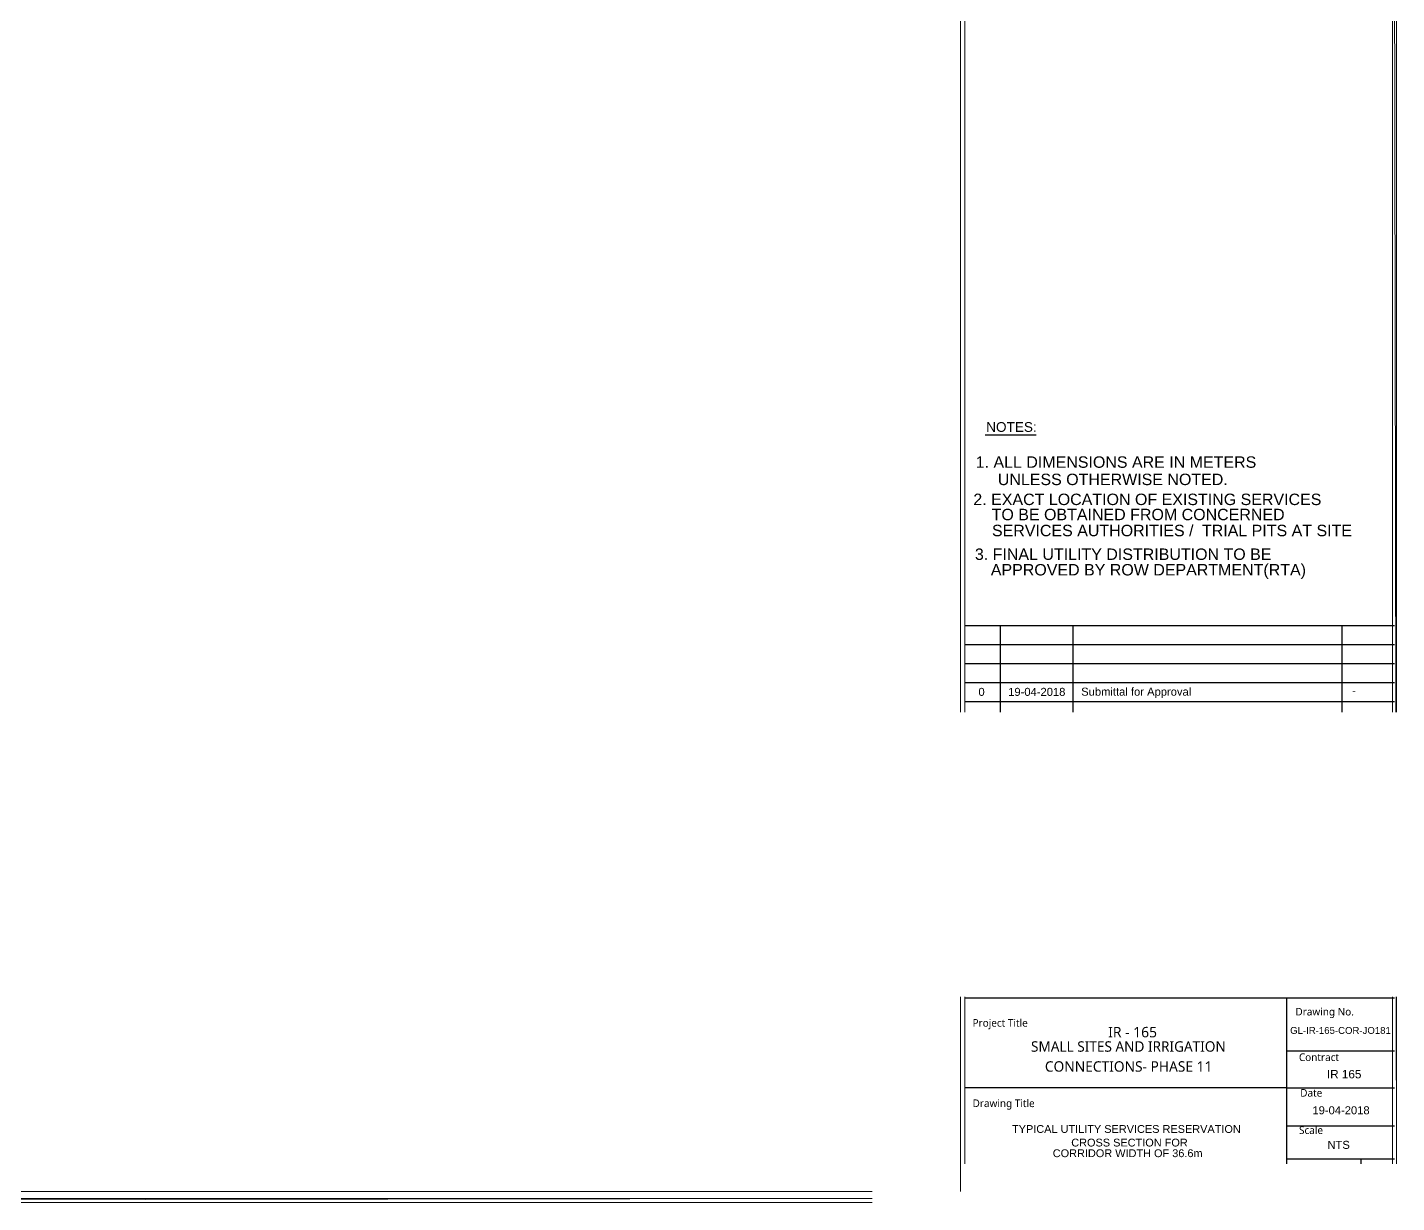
# Model space of a CAD drawing. Header units: inches. Extents: x 11 to 850, y 10 to 598.
# Drawn here: x 515.2 to 849.8, y 10.2 to 297.3 of the extents above; entities that cross this region are included whole.
import ezdxf

# ---------------------------------------------------------------- set-up
doc = ezdxf.new("R2010")
doc.units = ezdxf.units.IN
doc.header["$MEASUREMENT"] = 0
doc.layers.add('PDF_Geometry', color=7, linetype='Continuous')
doc.layers.add('PDF_Text', color=7, linetype='Continuous')
doc.styles.add('PDF Arial', font='arial.ttf')
doc.styles.add('PDF Segoe UI', font='segoeui.ttf')

msp = doc.modelspace()

# ---------------------------------------------------------------- linework, layer by layer
at = {"layer": 'PDF_Geometry', "lineweight": 0}
for points in [[(743.17, 129.97), (743.17, 596.19), (13.86, 596.19), (13.86, 12.88)], [(849.55, 129.97), (848.73, 596.91), (849.77, 597.95), (849.77, 129.97)], [(849.55, 129.97), (848.73, 596.91), (848.73, 129.97)], [(743.17, 12.88), (743.17, 60.41)], [(848.73, 60.41), (848.73, 19.66)], [(849.75, 19.66), (849.68, 60.41)], [(849.75, 19.66), (849.68, 60.41)], [(849.77, 60.41), (849.77, 19.66)], [(12.36, 11.19), (11.32, 10.15), (721.62, 11.16)], [(11.32, 10.15), (721.62, 11.16)], [(721.62, 10.15), (11.32, 10.15)], [(721.62, 11.19), (12.36, 11.19)], [(13.86, 12.88), (721.62, 12.88)]]:
    msp.add_lwpolyline(points, dxfattribs=at)
at = {"layer": 'PDF_Geometry', "lineweight": 13}
for points in [[(744.28, 129.97), (744.28, 597.43)], [(744.28, 19.66), (744.28, 60.41)]]:
    msp.add_lwpolyline(points, dxfattribs=at)
at = {"layer": 'PDF_Geometry', "lineweight": 25}
for points in [[(749.22, 197.78), (761.71, 197.78)], [(744.28, 151.15), (849.24, 151.15)], [(752.99, 129.97), (752.99, 151.15)], [(770.75, 129.97), (770.75, 151.15)], [(836.5, 129.97), (836.5, 151.15)], [(744.28, 146.53), (849.24, 146.53)], [(744.28, 141.85), (849.24, 141.85)], [(744.28, 137.23), (849.24, 137.23)], [(744.28, 132.62), (849.24, 132.62)], [(849.24, 60.1), (744.28, 60.1)], [(822.97, 19.66), (822.97, 60.1)], [(822.97, 47.22), (849.24, 47.22)], [(822.97, 38.18), (744.28, 38.18)], [(822.97, 38.18), (849.24, 38.18)], [(822.97, 28.95), (849.24, 28.95)], [(822.97, 20.82), (849.24, 20.82)], [(841.12, 19.66), (841.12, 20.82)]]:
    msp.add_lwpolyline(points, dxfattribs=at)

# ---------------------------------------------------------------- texts
at = {"layer": 'PDF_Text', "attachment_point": 7}
for s, insert, char_height, style in [('\\W1.000660;NOTES:', (749.47, 198.46), 2.3743, 'PDF Arial'), ('\\W1.000790;1. ALL DIMENSIONS ARE IN METERS', (746.91, 189.67), 2.7932, 'PDF Arial'), ('\\W1.000742;UNLESS OTHERWISE NOTED.', (752.32, 185.44), 2.7932, 'PDF Arial'), ('\\W1.000779;2. EXACT LOCATION OF EXISTING SERVICES', (746.34, 180.56), 2.7932, 'PDF Arial'), ('\\W1.000750;TO BE OBTAINED FROM CONCERNED', (750.81, 176.86), 2.7932, 'PDF Arial'), ('\\W1.000784;SERVICES AUTHORITIES /', (750.89, 172.95), 2.7932, 'PDF Arial'), ('\\W1.000833;TRIAL PITS AT SITE', (802.2, 172.95), 2.7932, 'PDF Arial'), ('\\W1.000799;3. FINAL UTILITY DISTRIBUTION TO BE', (746.72, 167.16), 2.7932, 'PDF Arial'), ('\\W1.000800;APPROVED BY ROW DEPARTMENT(RTA)', (750.61, 162.56), 2.7932, 'PDF Arial'), ('\\W1.001712;0', (747.58, 133.95), 1.9553, 'PDF Arial'), ('\\W1.000860;19-04-2018', (754.85, 133.95), 1.9553, 'PDF Arial'), ('\\W1.000923;Submittal for Approval', (772.69, 133.44), 1.9553, 'PDF Arial'), ('\\W1.000575;-', (838.92, 134.37), 1.8156, 'PDF Arial'), ('\\W1.000331;Drawing No.', (825.04, 55.25), 1.867, 'PDF Segoe UI'), ('\\W0.999980;Project Title', (746.15, 52.51), 1.867, 'PDF Segoe UI'), ('\\W1.020758;IR - 165', (779.29, 50.5), 2.5501, 'PDF Segoe UI'), ('\\W1.000119;SMALL SITES AND IRRIGATION', (760.43, 46.99), 2.5501, 'PDF Segoe UI'), ('\\W1.011218;CONNECTIONS- PHASE 11', (763.82, 42.11), 2.5501, 'PDF Segoe UI'), ('\\W1.000314;Contract', (825.89, 44.72), 1.867, 'PDF Segoe UI'), ('\\W0.999934;Date', (826.21, 36.01), 1.867, 'PDF Segoe UI'), ('\\W1.000180;Drawing Title', (746.15, 32.87), 1.867, 'PDF Segoe UI'), ('\\W1.000825;TYPICAL UTILITY SERVICES RESERVATION', (755.79, 27.16), 1.9087, 'PDF Arial'), ('\\W0.999365;Scale', (825.92, 26.9), 1.867, 'PDF Segoe UI'), ('\\W1.000885;CROSS SECTION FOR', (770.26, 23.84), 1.9087, 'PDF Arial'), ('\\W1.000706;CORRIDOR WIDTH OF 36.6m', (765.74, 21.24), 1.9087, 'PDF Arial')]:
    msp.add_mtext(s, dxfattribs=dict(at, insert=insert, char_height=char_height, style=style))
at = {"layer": 'PDF_Text', "color": 82, "true_color": 0x2eb800, "attachment_point": 7, "style": 'PDF Arial'}
for s, insert, char_height in [('\\W1.000744;GL-IR-165-COR-JO181', (823.75, 51.36), 1.6759), ('\\W1.000904;IR 165', (832.73, 40.49), 2.0484), ('\\W1.000860;19-04-2018', (829.19, 31.71), 1.9553), ('\\W1.000607;NTS', (832.87, 23.26), 1.9553)]:
    msp.add_mtext(s, dxfattribs=dict(at, insert=insert, char_height=char_height))

doc.saveas('drawing.dxf')
